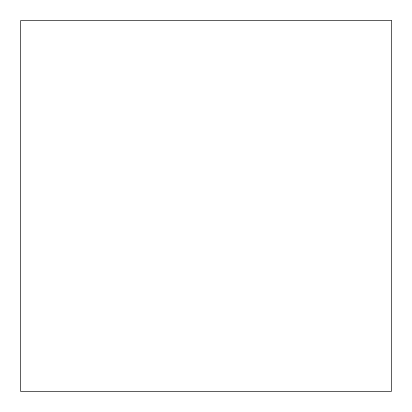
<?xml version="1.0" encoding="UTF-8"?>
<svg xmlns="http://www.w3.org/2000/svg" width="412" height="412" viewBox="0 0 412 412"><rect width="100%" height="100%" fill="white"/><g stroke="black" fill="none" stroke-linecap="round" stroke-linejoin="round"><path stroke-width="0.62" d="M391.4 20.6L20.6 20.6L20.6 391.4L391.4 391.4L391.4 20.6"/></g></svg>
